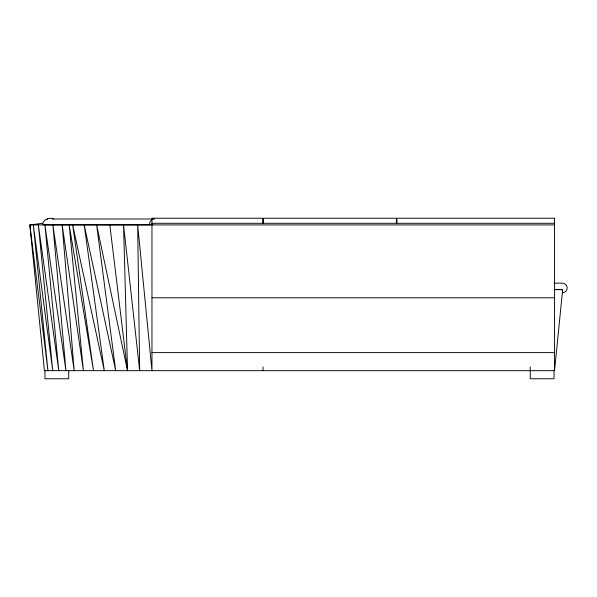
<?xml version="1.0" encoding="UTF-8"?>
<svg xmlns="http://www.w3.org/2000/svg" width="597" height="597" viewBox="0 0 597 597"><rect width="100%" height="100%" fill="white"/><g stroke="black" fill="none" stroke-linecap="round" stroke-linejoin="round"><path stroke-width="0.9" d="M53.491 218.86A8.224 8.224 0 0 0 42.753 223.293L29.85 224.92L44.424 370.67L554.553 370.67L562.65 289.694A47.402 47.402 0 0 0 554.135 289.485M149.399 224.666L152.101 224.211M44.506 224.815L149.362 224.815L152.959 224.211M52.446 219.017L152.623 219.017M151.966 223.293L554.553 223.293M554.553 224.92L29.85 224.92L47.932 370.67L33.313 224.92L52.73 370.67L38.357 224.92L58.76 370.67L44.909 224.92L65.946 370.67L52.887 224.92L74.2 370.67L62.178 224.92L83.423 370.67L69.177 224.92L93.498 370.67L72.662 224.92L104.296 370.67L84.199 224.92L115.684 370.67L96.639 224.92L127.527 370.67L123.549 224.92L139.668 370.67L137.661 224.92L151.966 370.67L151.966 218.233L262.799 218.233L262.799 223.293M554.591 289.694L562.65 289.694M151.966 297.791L554.553 297.791M151.966 352.618L554.553 352.618M42.753 223.293L43.148 224.92M109.818 224.92L127.527 370.67M554.553 370.67L554.553 218.233L396.908 218.233L396.908 223.293M554.046 370.67L554.046 378.767L530.263 378.767L530.263 366.983M396.401 223.293L396.401 218.233L263.307 218.233L263.307 223.293M263.053 366.983L263.053 370.67M68.715 370.67L68.715 378.767L44.932 378.767L44.932 370.67M562.344 292.776A4.806 4.806 0 0 0 567.15 287.97A4.806 4.806 0 0 0 562.344 283.165A68.371 68.371 0 0 0 554.076 283.381M149.362 224.815A6.642 4.672 -90 0 1 154.474 219.017M46.7 219.368A6.642 4.672 -90 0 1 47.708 219.032"/></g></svg>
